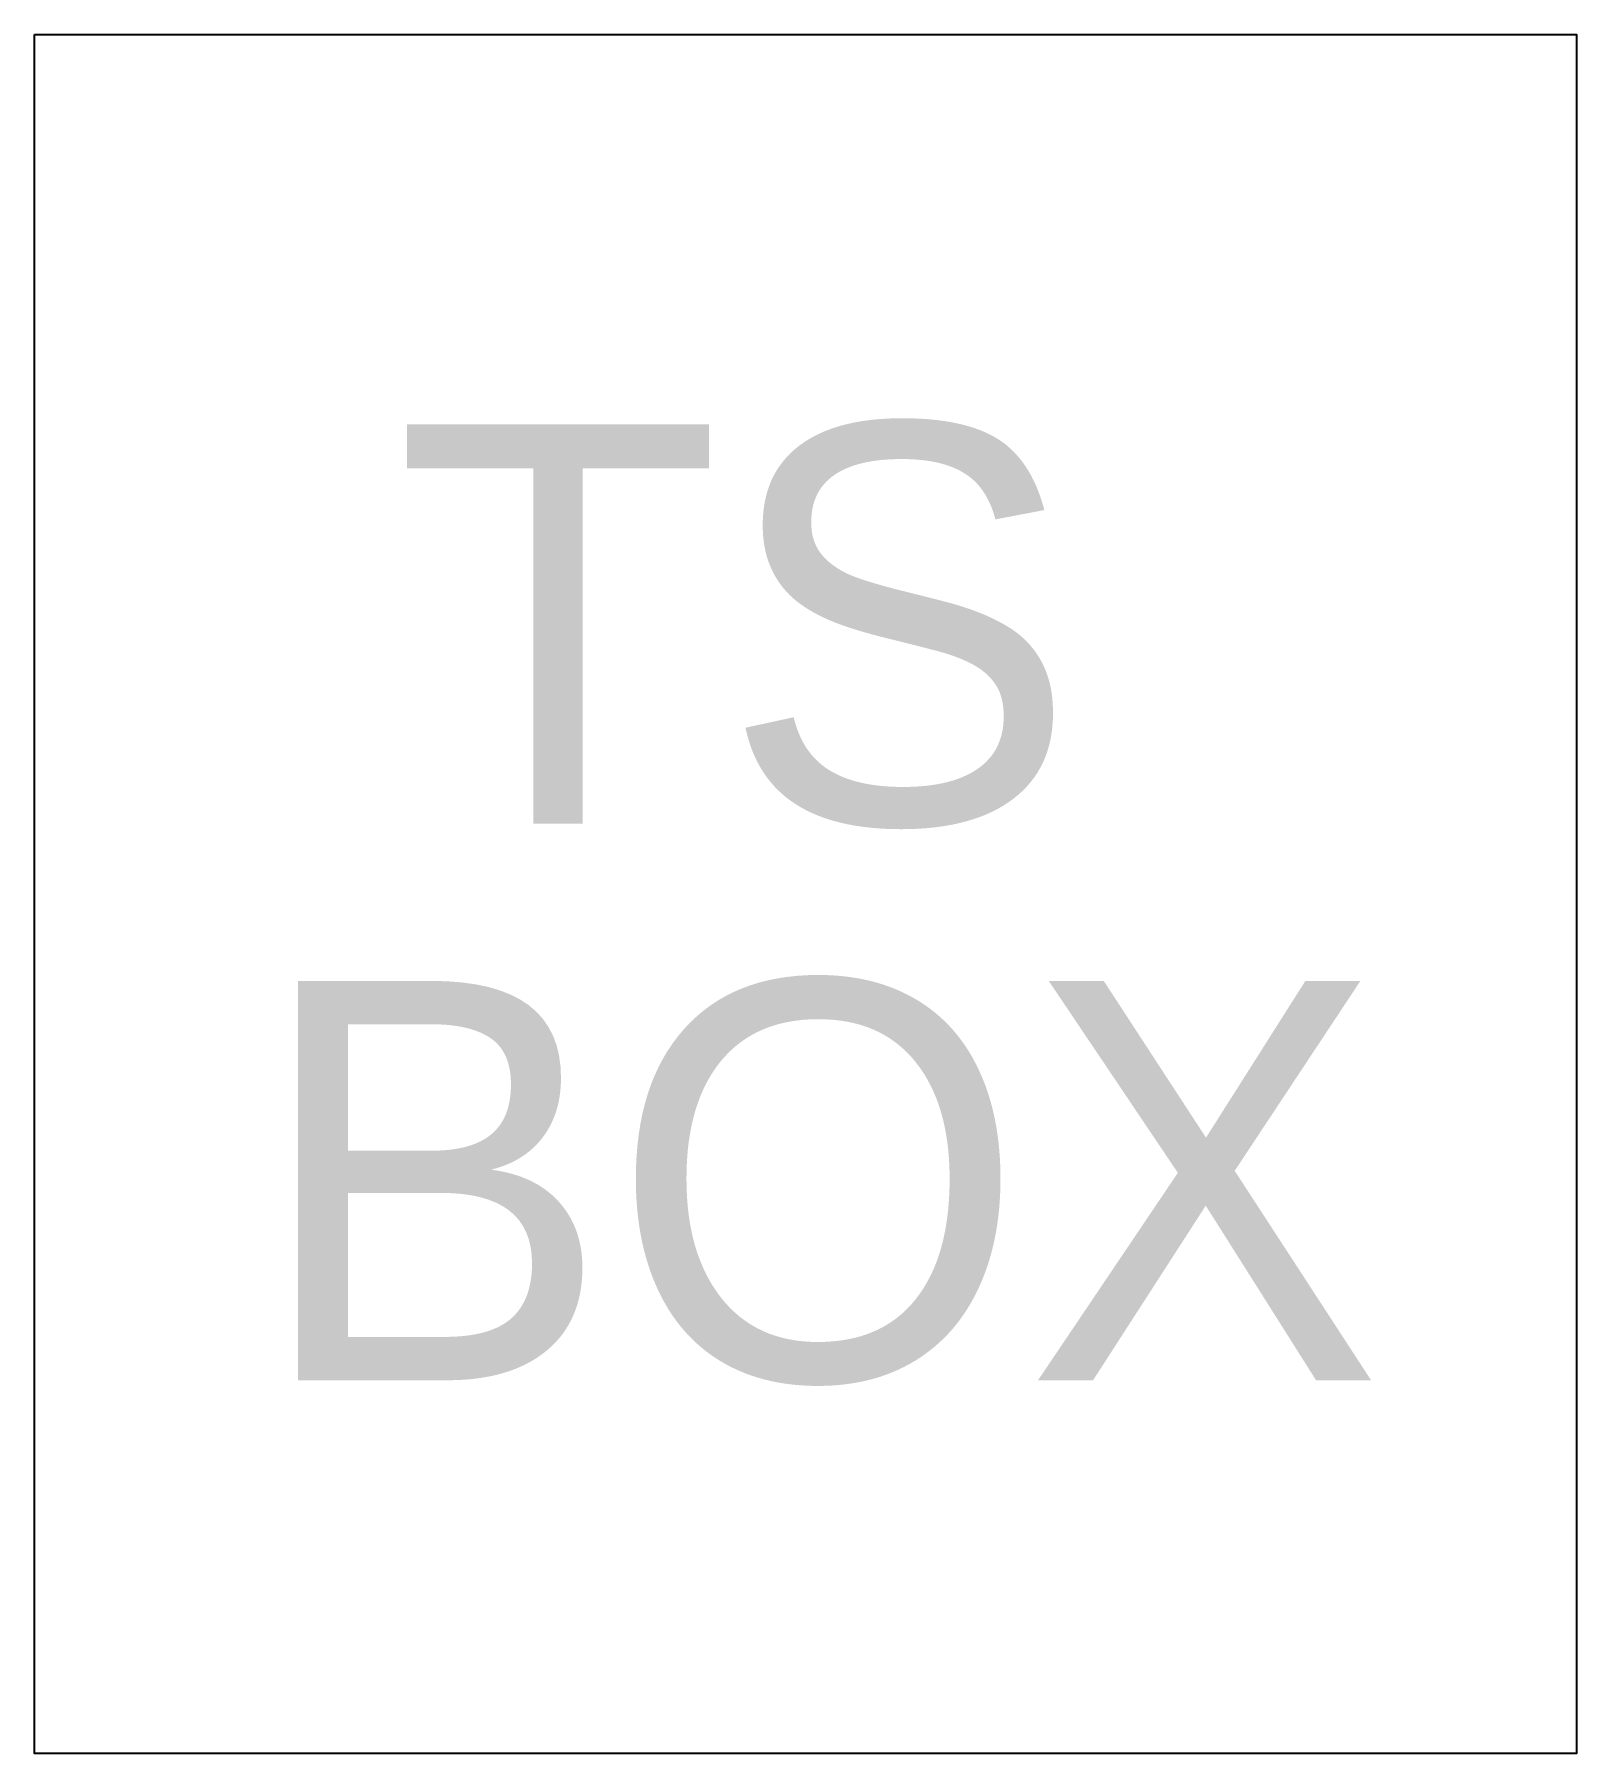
# Model space of a CAD drawing. Header units: feet. Extents: x -1.35 to 1.36, y -1.39 to 1.62.
import ezdxf

# ---------------------------------------------------------------- set-up
doc = ezdxf.new("R2010")
doc.units = ezdxf.units.FT
doc.header["$MEASUREMENT"] = 0

msp = doc.modelspace()

# ---------------------------------------------------------------- linework, layer by layer
msp.add_lwpolyline([(-1.3456, 1.6223), (1.357, 1.6223), (1.357, -1.3914), (-1.3456, -1.3914)], close=True)

# ---------------------------------------------------------------- texts
at = {"char_height": 0.7, "width": 1.028372}
for s, insert, attachment_point in [('TS', (-0.1157, 0.939), 2), ('BOX', (-0.9603, -0.0369), 1)]:
    msp.add_mtext(s, dxfattribs=dict(at, insert=insert, attachment_point=attachment_point))

doc.saveas('drawing.dxf')
